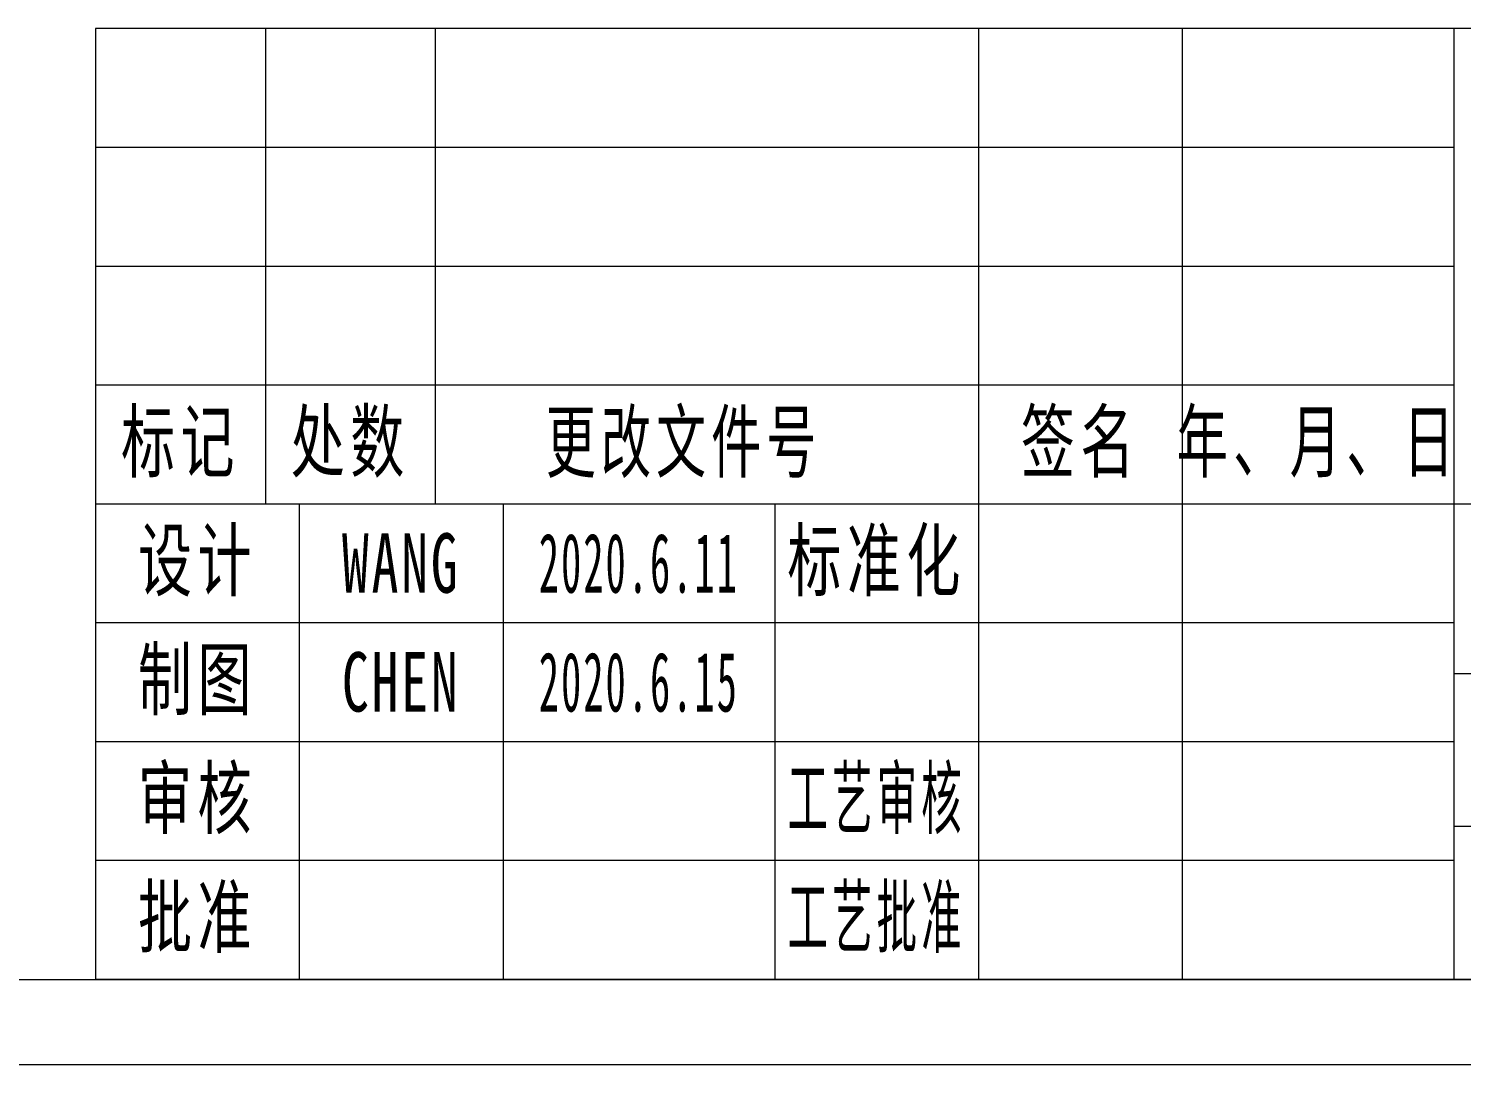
# Model space of a CAD drawing. Header units: millimetres. Extents: x -15766 to 80009, y -9701 to 15159.
# Drawn here: x -13572.9 to -13488.5, y 6746.4 to 6807.4 of the extents above; entities that cross this region are included whole.
import ezdxf

# ---------------------------------------------------------------- set-up
doc = ezdxf.new("R2010")
doc.units = ezdxf.units.MM
for name, color, linetype, lineweight in [('CDRAFT0', 7, 'Continuous', 18), ('title_frame', 7, 'Continuous', 18), ('尺寸线层', 3, 'Continuous', 18), ('粗实线层_1', 7, 'Continuous', 15), ('细实线层', 7, 'Continuous', 18)]:
    doc.layers.add(name, color=color, linetype=linetype, lineweight=lineweight)
doc.styles.add('UserTxtStyle1', font='', dxfattribs={"width": 0.618357})
doc.styles.add('UserTxtStyle2', font='', dxfattribs={"width": 0.634692})
doc.styles.add('标准', font='', dxfattribs={"width": 0.667})
doc.styles.get('UserTxtStyle1').set_extended_font_data('宋体')
doc.styles.get('UserTxtStyle2').set_extended_font_data('宋体')
doc.styles.get('标准').set_extended_font_data('宋体')

# ---------------------------------------------------------------- blocks, each defined once
blk = doc.blocks.new('*X1242')
at = {"layer": 'CDRAFT0'}
blk.add_line((0, 0), (420, 0), dxfattribs=at)
at = {"layer": '粗实线层_1'}
blk.add_line((25, 5), (415, 5), dxfattribs=at)

msp = doc.modelspace()

# ---------------------------------------------------------------- linework, layer by layer
at = {"layer": '粗实线层_1'}
for p, q in [((-13388.92052, 6807.35302), (-13568.92052, 6807.35302)), ((-13568.92052, 6807.35302), (-13568.92052, 6751.35302)), ((-13488.92052, 6807.35302), (-13488.92052, 6751.35302)), ((-13438.92052, 6779.35302), (-13568.92052, 6779.35302)), ((-13528.92052, 6779.35302), (-13528.92052, 6751.35302)), ((-13488.92052, 6772.35302), (-13568.92052, 6772.35302)), ((-13488.92052, 6765.35302), (-13568.92052, 6765.35302)), ((-13438.92052, 6760.35302), (-13488.92052, 6760.35302)), ((-13488.92052, 6758.35302), (-13568.92052, 6758.35302)), ((-13388.92052, 6751.35302), (-13568.92052, 6751.35302))]:
    msp.add_line(p, q, dxfattribs=at)
at = {"layer": '细实线层'}
for p, q in [((-13558.92052, 6807.35302), (-13558.92052, 6779.35302)), ((-13548.92052, 6807.35302), (-13548.92052, 6779.35302)), ((-13516.92052, 6807.35302), (-13516.92052, 6751.35302)), ((-13504.92052, 6807.35302), (-13504.92052, 6751.35302)), ((-13488.92052, 6800.35302), (-13568.92052, 6800.35302)), ((-13488.92052, 6793.35302), (-13568.92052, 6793.35302)), ((-13488.92052, 6786.35302), (-13568.92052, 6786.35302)), ((-13556.92052, 6779.35302), (-13556.92052, 6751.35302)), ((-13544.92052, 6779.35302), (-13544.92052, 6751.35302)), ((-13438.92052, 6769.35302), (-13488.92052, 6769.35302))]:
    msp.add_line(p, q, dxfattribs=at)

# ---------------------------------------------------------------- block references
at = {"layer": 'title_frame'}
msp.add_blockref('*X1242', (-13803.92052, 6746.35302), dxfattribs=at)

# ---------------------------------------------------------------- texts
at = {"layer": '尺寸线层', "char_height": 3.5, "attachment_point": 5, "line_spacing_factor": 1.15057}
for s, insert, width, style in [('\\T1.1;标记', (-13563.92052, 6782.85302), 18, '标准'), ('\\T1.1;处数', (-13553.92052, 6782.85302), 18, '标准'), ('\\T1.1;更改文件号', (-13534.2871, 6782.82902), 30, 'UserTxtStyle1'), ('\\T1.1;签名', (-13510.92052, 6782.85302), 22, '标准'), ('\\T1.1;年、月、日', (-13496.92052, 6782.85302), 30, 'UserTxtStyle2'), ('\\T1.1;设计', (-13562.92052, 6775.85302), 22, '标准'), ('\\T1.1;标准化', (-13522.92052, 6775.85302), 22, '标准'), ('{\\T1.1;WANG}', (-13550.92052, 6775.85302), 22, '标准'), ('{\\W0.5;\\T1.1;2020.6.11}', (-13536.92052, 6775.85302), 16, '标准'), ('\\T1.1;制图', (-13562.92052, 6768.85302), 22, '标准'), ('{\\T1.1;CHEN}', (-13550.92052, 6768.85302), 22, '标准'), ('{\\W0.5;\\T1.1;2020.6.15}', (-13536.92052, 6768.85302), 16, '标准'), ('\\T1.1;审核', (-13562.92052, 6761.85302), 22, '标准'), ('{\\W0.5;\\T1.1;工艺审核}', (-13522.92052, 6761.85302), 22, '标准'), ('{\\T1.1;批准}', (-13562.92052, 6754.85302), 22, '标准'), ('{\\W0.5;\\T1.1;工艺批准}', (-13522.92052, 6754.85302), 22, '标准')]:
    msp.add_mtext(s, dxfattribs=dict(at, insert=insert, width=width, style=style))

doc.saveas('drawing.dxf')
